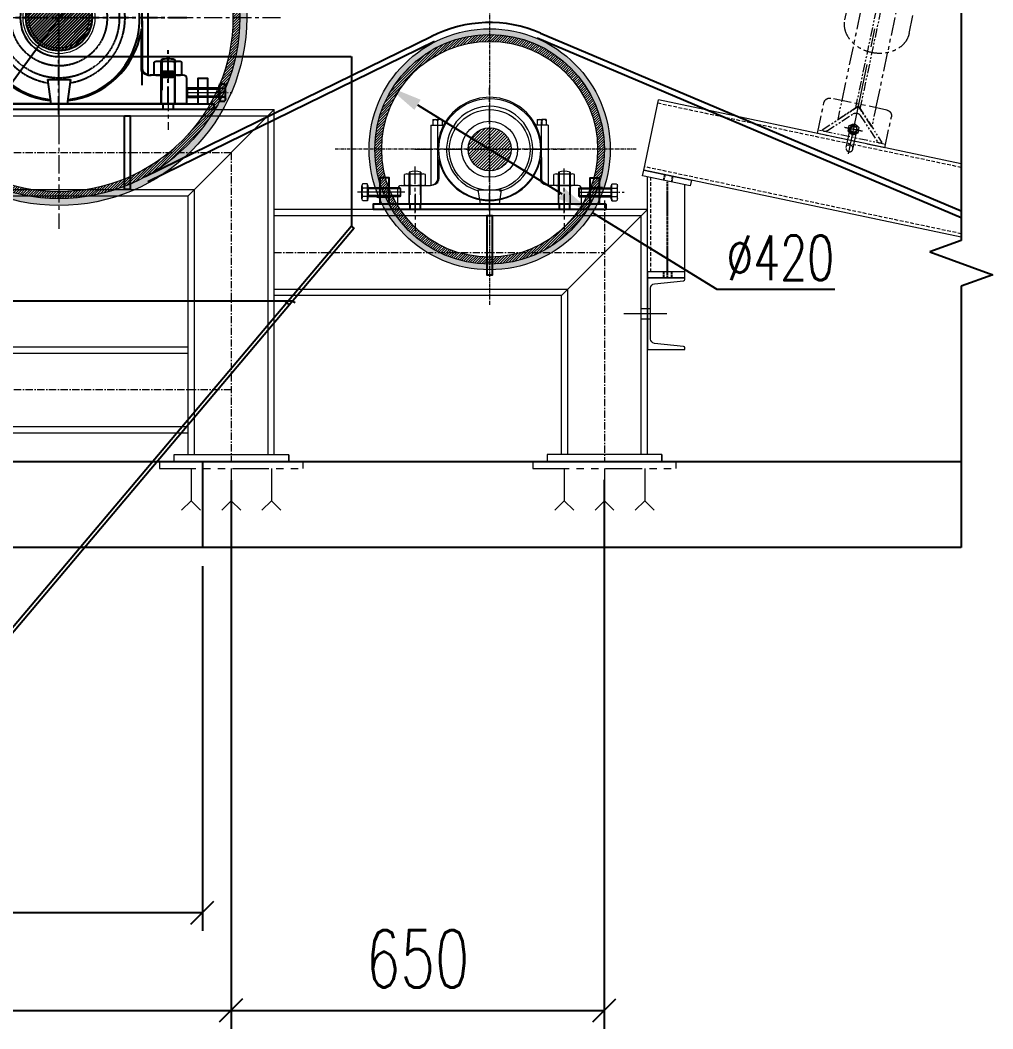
# Model space of a CAD drawing. Header units: millimetres. Extents: x -243837 to -5443, y 40 to 285140.
# Drawn here: x -66643 to -59867, y 68149 to 75178 of the extents above; entities that cross this region are included whole.
import ezdxf

# ---------------------------------------------------------------- set-up
doc = ezdxf.new("R2010")
doc.units = ezdxf.units.MM
for name, pattern in [('CENTER', [50.8, 31.75, -6.35, 6.35, -6.35]), ('CENTER2', [1.125, 0.75, -0.125, 0.125, -0.125]), ('HIDDEN', [0.375, 0.25, -0.125]), ('PHANTOM', [63.5, 31.75, -6.35, 6.35, -6.35, 6.35, -6.35])]:
    doc.linetypes.add(name, pattern=pattern)
for name, color, linetype in [('0-45-GRID MARKS', 6, 'Continuous'), ('BOLT', 60, 'Continuous'), ('center', 1, 'CENTER2'), ('CHUTES', 161, 'Continuous'), ('HIDEN', 8, 'HIDDEN'), ('Layer3', 3, 'Continuous'), ('object line', 4, 'Continuous'), ('PLAN', 3, 'Continuous'), ('PLATE', 32, 'Continuous')]:
    doc.layers.add(name, color=color, linetype=linetype)
for name, color, linetype, lineweight in [('CEN', 1, 'CENTER', 9), ('DIM', 1, 'Continuous', 9), ('HID', 2, 'HIDDEN', 5), ('OBJECT R', 3, 'Continuous', 25), ('PHANTAM', 21, 'PHANTOM', 0), ('phantom', 4, 'PHANTOM', 5), ('R-HIDDEN', 3, 'HIDDEN', 9), ('R-OBJECT', 2, 'Continuous', 20)]:
    doc.layers.add(name, color=color, linetype=linetype, lineweight=lineweight)
doc.styles.add('KA', font='romans.shx', dxfattribs={"width": 0.7})
doc.dimstyles.new('Copy of rakesh4', dxfattribs={"dimscale": 160, "dimtxt": 2.5, "dimasz": 1, "dimexe": 0.8, "dimexo": 0.8, "dimgap": 1, "dimtad": 1, "dimdec": 0, "dimlfac": 0.25, "dimzin": 0, "dimdsep": 46, "dimtxsty": 'KA', "dimblk": 'OBLIQUE', "dimcen": 1.5, "dimclrd": 1, "dimclre": 1, "dimclrt": 2, "dimadec": 0, "dimazin": 0, "dimtfac": 1, "dimtdec": 0, "dimtmove": 0, "dimatfit": 2, "dimfxl": 0, "dimtolj": 1, "dimtzin": 0, "dimarcsym": 1})
doc.dimstyles.new('KAT', dxfattribs={"dimscale": 125, "dimtxt": 2.5, "dimasz": 2, "dimexe": 1, "dimexo": 0.06, "dimgap": 0.5, "dimtad": 1, "dimdec": 0, "dimzin": 0, "dimdsep": 46, "dimtxsty": 'KA', "dimcen": 1.5, "dimclrd": 1, "dimclre": 1, "dimclrt": 4, "dimadec": 0, "dimazin": 0, "dimtfac": 1, "dimtdec": 0, "dimtmove": 0, "dimatfit": 2, "dimfxl": 1.5, "dimtolj": 1, "dimtzin": 0, "dimarcsym": 0})

# ---------------------------------------------------------------- blocks, each defined once
blk = doc.blocks.new('A$C516630c2')
at = {"layer": 'CEN', "linetype": 'CENTER', "ltscale": 5}
for p, q in [((-596.9, -18.4), (-596.9, 76.9)), ((-593.9, -374.5), (-593.9, -4.2))]:
    blk.add_line(p, q, dxfattribs=at)
at = {"layer": 'phantom'}
for p, q in [((-623.9, 64.9), (-623.9, -285.7)), ((-604.1, 45.4), (-604.1, 64.9)), ((-589.6, 64.9), (-589.6, 45.4)), ((-563.9, -285.7), (-563.9, 64.9)), ((-654, -147.5), (-654, 46.5)), ((-539.7, -147.5), (-539.7, 46.5)), ((-623.9, -36.2), (-563.9, -36.2)), ((-653.9, -351.1), (-653.9, -296.1)), ((-643.9, -286.1), (-543.9, -286.1)), ((-533.9, -351.1), (-533.9, -296.1)), ((-653.9, -351.1), (-533.9, -351.1)), ((-599.9, -364.8), (-599.9, -351.1)), ((-587.9, -364.8), (-587.9, -351.1))]:
    blk.add_line(p, q, dxfattribs=at)
at = {"layer": 'phantom', "color": 0}
blk.add_line((-623.9, 64.9), (-563.9, 64.9), dxfattribs=at)
at = {"layer": 'phantom', "ltscale": 0.2}
for p, q in [((-623.9, 60.9), (-604.1, 60.9)), ((-589.6, 60.9), (-563.9, 60.9))]:
    blk.add_line(p, q, dxfattribs=at)
at = {"layer": 'phantom', "color": 1, "linetype": 'CENTER2'}
for p, q in [((-610.5, 53.3), (-583.3, 53.3)), ((-609.8, -331.1), (-578, -331.1))]:
    blk.add_line(p, q, dxfattribs=at)
at = {"layer": 'phantom', "ltscale": 0.5}
for p, q in [((-597.9, -293.5), (-597.9, -58.3)), ((-597.9, -58.3), (-589.9, -58.3)), ((-589.9, -293.5), (-589.9, -58.3)), ((-593.9, -289.9), (-646.9, -342.9)), ((-540.8, -342.9), (-593.9, -289.9)), ((-653.9, -345.1), (-533.9, -345.1))]:
    blk.add_line(p, q, dxfattribs=at)
at = {"layer": 'phantom', "color": 1, "linetype": 'CENTER'}
blk.add_line((-606.4, -331.1), (-581.4, -331.1), dxfattribs=at)
at = {"layer": 'phantom', "linetype": 'HIDDEN'}
for p, q in [((-599.9, -351.1), (-599.9, -331.1)), ((-587.9, -351.1), (-587.9, -331.1))]:
    blk.add_line(p, q, dxfattribs=at)
at = {"layer": 'phantom', "ltscale": 0.5}
blk.add_lwpolyline([(-623.9, -286.1), (-623.9, -319.9), (-593.9, -289.9), (-563.9, -319.9), (-563.9, -286.1)], dxfattribs=at)
blk.add_lwpolyline([(-541.6, -343.6), (-540.8, -342.9), (-541.6, -343.6, -0.414214), (-548.6, -343.6), (-587.5, -304.7, 0.414214), (-600.2, -304.7), (-639.1, -343.6, -0.414214), (-646.2, -343.6), (-646.9, -342.9)], format="xyb", dxfattribs=at)
blk.add_lwpolyline([(-602.5, -336.1), (-593.9, -341.1), (-585.2, -336.1), (-585.2, -326.1), (-593.9, -321.1), (-602.5, -326.1)], close=True, dxfattribs=at)
for radius in [8.66, 7]:
    blk.add_circle((-593.9, -331.1), radius, dxfattribs=at)
at = {"layer": 'phantom'}
for centre in [(-593.9, -331.1), (-593.9, -364.8)]:
    blk.add_circle(centre, 6, dxfattribs=at)
for centre, radius, start, end in [((-596.9, 50.1), 8.66, 213.1588, 326.8412), ((-643.9, -296.1), 10, 90, 180), ((-543.9, -296.1), 10, 0, 90), ((-593.9, -331.1), 5, 160.027, 105.0417)]:
    blk.add_arc(centre, radius, start, end, dxfattribs=at)
blk.add_ellipse((-596.9, 46.5), major_axis=(-57.2, 0), ratio=0.770678, dxfattribs=at)
blk.add_ellipse((-596.9, -147.5), major_axis=(-57.2, 0), ratio=0.805134, start_param=0, end_param=3.141593, dxfattribs=at)
blk = doc.blocks.new('tytyt')
at = {"layer": 'BOLT'}
h = blk.add_hatch(color=256, dxfattribs=at)
h.paths.add_polyline_path([(2306676.3, -428420.1), (2306676.3, -428430.1), (2306685.3, -428430.1), (2306685.3, -428420.1)])
h.paths.add_polyline_path([(2306694.3, -428420.1), (2306685.3, -428420.1), (2306685.3, -428430.1), (2306694.3, -428430.1)])
blk.add_lwpolyline([(2306676.3, -428430.1), (2306694.3, -428430.1), (2306694.3, -428420.1), (2306676.3, -428420.1)], close=True, dxfattribs=at)
at = {"layer": 'CEN'}
blk.add_line((2306685.3, -428403.1), (2306685.3, -428437.1), dxfattribs=at)
blk = doc.blocks.new('A$C401E0738')
at = {"layer": 'Layer3'}
h = blk.add_hatch(dxfattribs=at)
h.set_pattern_fill('ANSI31', color=6, scale=30, style=0)
h.set_pattern_definition([(45, (-7321.9643, -45.3314), (-2.6516504, 2.6516504), [])])
edge = h.paths.add_edge_path()
edge.add_arc((0, 0), 57.5, 0, 360)
at = {"layer": 'center', "color": 6, "linetype": 'CENTER'}
for p, q in [((0, -168.3), (0, 157.1)), ((-145, -121.4), (-145, 45)), ((145, -117.4), (145, 45)), ((222.5, 0), (-200.7, 0)), ((-190, -151.4), (-190, -56.3)), ((190, -151.4), (190, -55.5))]:
    blk.add_line(p, q, dxfattribs=at)
at = {"layer": 'Layer3', "color": 6}
for p, q in [((-153, 54.8), (-153, 45)), ((-153, 54.8), (-145, 54.8)), ((-137, 54.8), (-145, 54.8)), ((-145, 52.8), (-145, 45)), ((-137, 54.8), (-137, 45)), ((137, 54.8), (137, 45)), ((137, 54.8), (145, 54.8)), ((153, 54.8), (145, 54.8)), ((145, 52.8), (145, 45)), ((153, 54.8), (153, 45)), ((-155, 45), (-155, -100)), ((-136.1, 45), (-154.9, 45)), ((136.1, 45), (154.9, 45)), ((155, 45), (155, -99.2)), ((-143, 3.8), (-142.9, -88.7)), ((-145, -5), (-144.9, -88.7)), ((-143, -5), (-143, -6.8)), ((145, -5), (144.9, -88.7)), ((143, -19.1), (142.9, -88.7)), ((-214, -98.8), (-214, -77.2)), ((-172, -76), (-208, -76)), ((-202, -73), (-202, -150)), ((-202, -98.8), (-202, -77.2)), ((-201, -72.8), (-201, -126)), ((-179, -72.8), (-179, -126)), ((-178, -73), (-178, -150)), ((-178, -98.8), (-178, -77.2)), ((-166, -98.8), (-166, -77.2)), ((166, -98.8), (166, -77.2)), ((208, -76), (172, -76)), ((178, -73), (178, -150)), ((178, -98.8), (178, -77.2)), ((179, -72.8), (179, -126)), ((201, -72.8), (201, -126)), ((202, -73), (202, -150)), ((202, -98.8), (202, -77.2)), ((214, -98.8), (214, -77.2)), ((-216.5, -100), (-155, -100)), ((-172, -100), (-208, -100)), ((-172, -100), (-208, -100)), ((-202, -150), (-202, -94)), ((-202, -150), (-202, -95)), ((-202, -150), (-202, -100)), ((-202, -150), (-202, -100)), ((-202, -150), (-202, -100)), ((-202, -150), (-202, -100)), ((-202, -150), (-202, -100)), ((-178, -150), (-178, -94)), ((-178, -150), (-178, -95)), ((-178, -150), (-178, -100)), ((-178, -150), (-178, -100)), ((-178, -150), (-178, -100)), ((-178, -150), (-178, -100)), ((-178, -150), (-178, -100)), ((-178, -150), (-178, -100)), ((216.5, -100), (158.6, -100)), ((216.5, -100), (158.6, -100)), ((208, -100), (172, -100)), ((208, -100), (172, -100)), ((178, -150), (178, -94)), ((178, -150), (178, -95)), ((178, -150), (178, -100)), ((178, -150), (178, -100)), ((178, -150), (178, -100)), ((178, -150), (178, -100)), ((178, -150), (178, -100)), ((202, -150), (202, -94)), ((202, -150), (202, -95)), ((202, -150), (202, -100)), ((202, -150), (202, -100)), ((202, -150), (202, -100)), ((202, -150), (202, -100)), ((202, -150), (202, -100)), ((202, -150), (202, -100)), ((-222.5, -150), (-222.5, -106)), ((-20.3, -107.4), (20.3, -107.4)), ((-20.3, -107.4), (-14.5, -150)), ((20.3, -107.4), (14.5, -150)), ((222.5, -150), (222.5, -106)), ((-201, -126), (-202, -126)), ((-179, -126), (-178, -126)), ((179, -126), (178, -126)), ((201, -126), (202, -126)), ((222.5, -150), (-222.5, -150))]:
    blk.add_line(p, q, dxfattribs=at)
at = {"layer": 'Layer3', "color": 6, "linetype": 'HIDDEN'}
for radius in [105, 83.8]:
    blk.add_circle((0, 0), radius, dxfattribs=at)
at = {"layer": 'Layer3', "color": 6}
blk.add_circle((0, 0), 57.5, dxfattribs=at)
for centre, radius, start, end in [((0, 0), 145, 359.912, 180.088), ((0, -2.8), 140.3, 276.6644, 263.3356), ((-149, 50.1), 4.85, 34.5525, 145.5355), ((-141, 50.1), 4.85, 34.5525, 145.5355), ((141, 50.1), 4.85, 34.4645, 145.4475), ((149, 50.1), 4.85, 34.4645, 145.4475), ((0, 0), 145, 189.5894, 263.6647), ((0, 0), 145, 276.3353, 350.4259), ((-208, -91.9), 15.9, 67.791, 112.209), ((-190, -118.7), 47.3, 75.2886, 104.7114), ((-190, -137.7), 61.7, 78.7901, 101.2099), ((-172, -91.9), 15.9, 67.791, 112.209), ((172, -91.9), 15.9, 67.791, 112.209), ((190, -118.7), 47.3, 75.2886, 104.7114), ((190, -137.7), 61.7, 78.7901, 101.2099), ((208, -91.9), 15.9, 67.791, 112.209), ((-216.5, -106), 6, 90, 180), ((-208, -84.1), 15.9, 247.791, 292.209), ((-190, -38.3), 61.7, 258.7901, 281.2099), ((-172, -84.1), 15.9, 247.791, 292.209), ((-160.6, -80), 20, 270, 307.9108), ((-158.6, -80), 20, 270, 307.3559), ((-153.9, -88.7), 9, 307.9108, 0.044), ((-151.9, -88.7), 9, 307.3559, 0.044), ((151.9, -88.7), 9, 179.956, 232.6441), ((153.9, -88.7), 9, 179.956, 232.0892), ((158.6, -80), 20, 232.6441, 270), ((160.6, -80), 20, 232.0892, 270), ((172, -84.1), 15.9, 247.791, 292.209), ((190, -38.3), 61.7, 258.7901, 281.2099), ((208, -84.1), 15.9, 247.791, 292.209), ((216.5, -106), 6, 0, 90), ((216.5, -106), 6, 0, 90)]:
    blk.add_arc(centre, radius, start, end, dxfattribs=at)
at = {"layer": 'Layer3', "color": 6, "linetype": 'HIDDEN'}
blk.add_arc((0, 0), 115, 280.1066, 259.8934, dxfattribs=at)
blk = doc.blocks.new('A$C5A8E6192')
at = {"linetype": 'CENTER', "lineweight": 9}
h = blk.add_hatch(dxfattribs=at)
h.set_pattern_fill('ANGLE', color=1)
h.set_pattern_definition([(0, (-1032117.4404, -179012.041), (0, 6.985), [5.08, -1.905]), (90, (-1032117.4404, -179012.041), (-6.985, 4e-16), [5.08, -1.905])])
edge = h.paths.add_edge_path(flags=17)
edge.add_arc((0, 0), 315, 0, 360)
edge = h.paths.add_edge_path()
edge.add_arc((0, 0), 327, 0, 360)
h = blk.add_hatch(dxfattribs=at)
h.set_pattern_fill('ANSI31', color=1)
h.set_pattern_definition([(45, (-1032117.4404, -179012.041), (-2.24506403, 2.24506403), [])])
edge = h.paths.add_edge_path()
edge.add_arc((0, 0), 315, 0, 360)
edge = h.paths.add_edge_path(flags=17)
edge.add_arc((0, 0), 303, 0, 360)
at = {"color": 1, "linetype": 'CENTER', "lineweight": 9}
for p, q in [((0, 370.2), (0, -367.5)), ((385.9, 0), (-417.3, 0))]:
    blk.add_line(p, q, dxfattribs=at)
at = {"lineweight": 9}
for radius in [327, 315, 303, 62.5, 57.5, 52.5]:
    blk.add_circle((0, 0), radius, dxfattribs=at)
at = {"layer": 'BOLT'}
for p, q in [((-199, -150), (-199, -160)), ((-181, -150), (-181, -160)), ((181, -150), (181, -160)), ((199, -150), (199, -160))]:
    blk.add_line(p, q, dxfattribs=at)
at = {"layer": 'CEN', "linetype": 'CENTER'}
for p, q in [((-215.2, -130), (-301.6, -130)), ((-215.2, -130), (-301.6, -130)), ((247.5, -130), (301.6, -130)), ((247.5, -130), (301.6, -130))]:
    blk.add_line(p, q, dxfattribs=at)
at = {"layer": 'CEN'}
for p, q in [((-190, -130.8), (-190, -195.2)), ((190, -130.8), (190, -195.2)), ((222.5, -130), (288.4, -130)), ((222.5, -130), (279.2, -130)), ((235.8, -130), (277.2, -130)), ((242.5, -130), (294.5, -130))]:
    blk.add_line(p, q, dxfattribs=at)
at = {"layer": 'HID'}
for p, q in [((263.8, -122), (242.5, -122)), ((263.8, -138), (279.2, -138))]:
    blk.add_line(p, q, dxfattribs=at)
at = {"layer": 'PLAN'}
for p, q in [((-289.9, -141.2), (-289.9, -118.7)), ((-289.9, -141.2), (-289.9, -118.7)), ((-280.1, -115), (-288.8, -115)), ((-280.1, -115), (-288.8, -115)), ((-280.1, -122.5), (-288.8, -122.5)), ((-280.1, -122.5), (-288.8, -122.5)), ((-280.1, -118.1), (-280.1, -115)), ((-280.1, -145), (-280.1, -115)), ((-280.1, -118.1), (-280.1, -115)), ((-279.2, -118.1), (-280.1, -118.1)), ((-279.2, -118.1), (-280.1, -118.1)), ((-279.2, -141.8), (-279.2, -118.1)), ((-279.2, -141.8), (-279.2, -118.1)), ((-263.8, -122), (-279.2, -122)), ((-279.2, -122), (-279.2, -138)), ((-279.2, -122), (-279.2, -138)), ((-263.8, -122), (-242.5, -122)), ((-223.3, -122), (-242.5, -122)), ((-223.3, -122), (-223.3, -138)), ((-222.5, -123.6), (-223.3, -122)), ((222.5, -123.6), (223.3, -122)), ((223.3, -122), (242.5, -122)), ((223.3, -122), (223.3, -138)), ((263.8, -122), (279.2, -122)), ((279.2, -141.8), (279.2, -118.1)), ((279.2, -118.1), (280.1, -118.1)), ((279.2, -141.8), (279.2, -118.1)), ((279.2, -118.1), (280.1, -118.1)), ((279.2, -122), (279.2, -138)), ((279.2, -122), (279.2, -138)), ((280.1, -115), (288.8, -115)), ((280.1, -118.1), (280.1, -115)), ((280.1, -145), (280.1, -115)), ((280.1, -115), (288.8, -115)), ((280.1, -118.1), (280.1, -115)), ((280.1, -122.5), (288.8, -122.5)), ((280.1, -122.5), (288.8, -122.5)), ((289.9, -141.2), (289.9, -118.7)), ((289.9, -141.2), (289.9, -118.7)), ((-242.5, -130), (-294.5, -130)), ((-280.1, -137.5), (-288.8, -137.5)), ((-280.1, -137.5), (-288.8, -137.5)), ((-222.5, -130), (-288.4, -130)), ((-222.5, -123.6), (-279.2, -123.6)), ((-222.5, -130), (-279.2, -130)), ((-222.5, -136.4), (-279.2, -136.4)), ((-263.8, -138), (-279.2, -138)), ((-235.8, -130), (-277.2, -130)), ((-263.8, -138), (-242.5, -138)), ((-223.3, -138), (-242.5, -138)), ((-222.5, -136.4), (-223.3, -138)), ((-222.5, -123.6), (-222.5, -136.4)), ((222.5, -123.6), (279.2, -123.6)), ((222.5, -123.6), (222.5, -136.4)), ((222.5, -136.4), (279.2, -136.4)), ((222.5, -136.4), (223.3, -138)), ((223.3, -138), (242.5, -138)), ((263.8, -138), (242.5, -138)), ((280.1, -137.5), (288.8, -137.5)), ((280.1, -137.5), (288.8, -137.5)), ((-280.1, -145), (-288.8, -145)), ((-279.2, -141.8), (-280.1, -141.8)), ((-280.1, -141.8), (-280.1, -145)), ((-279.2, -141.8), (-280.1, -141.8)), ((279.2, -141.8), (280.1, -141.8)), ((279.2, -141.8), (280.1, -141.8)), ((280.1, -141.8), (280.1, -145)), ((280.1, -145), (288.8, -145))]:
    blk.add_line(p, q, dxfattribs=at)
for points in [[(-242.5, -150), (-242.5, -105), (-258.5, -105), (-258.5, -150)], [(242.5, -150), (242.5, -105), (258.5, -105), (258.5, -150)]]:
    blk.add_lwpolyline(points, dxfattribs=at)
blk.add_lwpolyline([(269.7, -150), (269.7, -160), (-269.8, -160), (-269.8, -150)], close=True, dxfattribs=at)
for centre, major_axis, start_param, end_param in [((-283, -118.7), (-4.89, 4.89), 0.211757, 1.359039), ((-283, -118.7), (-4.89, 4.89), 0.211757, 1.359039), ((-263.9, -130), (-26, 0), -0.292066, 0.29362), ((-263.9, -130), (-26, 0), -0.292066, 0.29362), ((-283, -141.2), (-4.89, 4.89), 0.211757, 1.359039)]:
    blk.add_ellipse(centre, major_axis=major_axis, ratio=1, start_param=start_param, end_param=end_param, dxfattribs=at)
at = {"layer": 'PLAN', "extrusion": (0, 0, -1)}
for centre, major_axis, start_param, end_param in [((283, -118.7), (4.89, 4.89), 0.211757, 1.359039), ((283, -118.7), (4.89, 4.89), 0.211757, 1.359039), ((263.9, -130), (26, 0), -0.292066, 0.29362), ((263.9, -130), (26, 0), -0.292066, 0.29362), ((283, -141.2), (4.89, 4.89), 0.211757, 1.359039)]:
    blk.add_ellipse(centre, major_axis=major_axis, ratio=1, start_param=start_param, end_param=end_param, dxfattribs=at)
blk.add_blockref('A$C401E0738', (0, 0))
blk = doc.blocks.new('A$C48DB7592')
at = {"linetype": 'CENTER', "lineweight": 9}
h = blk.add_hatch(dxfattribs=at)
h.set_pattern_fill('ANGLE', color=1)
h.set_pattern_definition([(0, (-1032117.4404, -179012.041), (0, 6.985), [5.08, -1.905]), (90, (-1032117.4404, -179012.041), (-6.985, 4e-16), [5.08, -1.905])])
edge = h.paths.add_edge_path(flags=16)
edge.add_arc((0, 0), 200, 0, 360)
edge = h.paths.add_edge_path()
edge.add_arc((0, 0), 210, 0, 360)
h = blk.add_hatch(dxfattribs=at)
h.set_pattern_fill('ANSI31', color=1)
h.set_pattern_definition([(45, (-1032117.4404, -179012.041), (-2.24506403, 2.24506403), [])])
edge = h.paths.add_edge_path()
edge.add_arc((0, 0), 200, 0, 360)
edge = h.paths.add_edge_path(flags=17)
edge.add_arc((0, 0), 188, 0, 360)
at = {"color": 1, "linetype": 'CENTER', "lineweight": 9, "ltscale": 0.2}
for p, q in [((0, 243.6), (0, -271.7)), ((255.2, 0), (-270.3, 0))]:
    blk.add_line(p, q, dxfattribs=at)
at = {"ltscale": 10}
blk.add_circle((0, 0), 210, dxfattribs=at)
at = {"lineweight": 9}
for radius in [200, 188, 37.5]:
    blk.add_circle((0, 0), radius, dxfattribs=at)
blk = doc.blocks.new('A$C565F58B1')
at = {"layer": 'Layer3', "lineweight": 0}
h = blk.add_hatch(dxfattribs=at)
h.set_pattern_fill('ANSI31', color=6, scale=30, style=0)
h.set_pattern_definition([(45, (-2973.5524, -39.8604), (-2.6516504, 2.6516504), [])])
edge = h.paths.add_edge_path()
edge.add_arc((0, 0), 37.5, 0, 360)
at = {"layer": 'center', "color": 6, "linetype": 'CENTER', "lineweight": 0}
for p, q in [((0, -108), (0, 106.9)), ((-130.5, 0), (130.5, 0)), ((-130, -111.4), (-130, -29.9)), ((130, -111.4), (130, -33.5))]:
    blk.add_line(p, q, dxfattribs=at)
at = {"layer": 'center', "color": 6, "lineweight": 0}
for p, q in [((-90.5, -58.9), (-90.5, 48.2)), ((90.5, -58.9), (90.5, 48.2))]:
    blk.add_line(p, q, dxfattribs=at)
at = {"layer": 'Layer3', "color": 6, "lineweight": 0}
for p, q in [((-102.2, 41.9), (-80.4, 41.9)), ((-102.2, 41.9), (-102.2, -62.9)), ((-98.7, 51.7), (-98.7, 41.9)), ((-98.7, 51.7), (-90.7, 51.7)), ((-82.7, 51.7), (-90.7, 51.7)), ((-90.7, 49.7), (-90.6, 41.9)), ((-82.7, 51.7), (-82.7, 41.9)), ((102.2, 41.9), (80.4, 41.9)), ((82.7, 51.7), (82.7, 41.9)), ((82.7, 51.7), (90.7, 51.7)), ((90.7, 49.7), (90.6, 41.9)), ((98.7, 51.7), (90.7, 51.7)), ((98.7, 51.7), (98.7, 41.9)), ((102.2, 41.9), (102.2, -62.9)), ((-90.5, -14.2), (-90.5, -51.7)), ((90.5, -14.2), (90.5, -51.7)), ((-88.5, -17.8), (-88.5, -51.7)), ((88.5, -17.8), (88.5, -51.7)), ((-148, -61.8), (-148, -44.2)), ((-144, -43), (-116, -43)), ((-140, -40), (-140, -95)), ((-140, -61.8), (-140, -44.2)), ((-139, -39.6), (-139, -79.6)), ((-121, -39.6), (-121, -79.6)), ((-120, -40), (-120, -95)), ((-120, -61.8), (-120, -44.2)), ((-112, -61.8), (-112, -44.2)), ((112, -61.8), (112, -44.2)), ((116, -43), (144, -43)), ((120, -40), (120, -95)), ((120, -61.8), (120, -44.2)), ((121, -39.6), (121, -79.6)), ((139, -39.6), (139, -79.6)), ((140, -40), (140, -95)), ((140, -61.8), (140, -44.2)), ((148, -61.8), (148, -44.2)), ((-160, -95), (-160, -69)), ((-154, -63), (-103.2, -63)), ((-144, -63), (-116, -63)), ((-140, -95), (-140, -63)), ((-140, -95), (-140, -63)), ((-140, -95), (-140, -63)), ((-120, -95), (-120, -63)), ((-120, -95), (-120, -63)), ((154, -63), (103.2, -63)), ((116, -63), (144, -63)), ((120, -95), (120, -63)), ((120, -95), (120, -63)), ((120, -95), (120, -63)), ((140, -95), (140, -63)), ((140, -95), (140, -63)), ((160, -95), (160, -69)), ((-139, -79.6), (-140, -79.6)), ((-121, -79.6), (-120, -79.6)), ((-20.3, -70.4), (20.3, -70.4)), ((121, -79.6), (120, -79.6)), ((139, -79.6), (140, -79.6)), ((-160, -95), (160, -95))]:
    blk.add_line(p, q, dxfattribs=at)
at = {"layer": 'Layer3', "color": 6, "linetype": 'CENTER', "lineweight": 0}
for p, q in [((-20.3, -70.4), (-16.6, -95)), ((20.3, -70.4), (16.6, -95))]:
    blk.add_line(p, q, dxfattribs=at)
at = {"layer": 'Layer3', "color": 6, "lineweight": 0}
for centre, radius in [((0, 0), 88.5), ((0, -1.1), 70.3), ((0, 0), 48.8), ((0, 0), 37.5)]:
    blk.add_circle(centre, radius, dxfattribs=at)
for centre, radius, start, end in [((0, 0), 90.5, 359.3009, 180.6991), ((0, 0), 75, 283.87, 254.5271), ((-94.6, 47), 4.85, 34.5525, 145.5355), ((-86.6, 47), 4.85, 34.5525, 145.5355), ((86.6, 47), 4.85, 34.4645, 145.4475), ((94.6, 47), 4.85, 34.4645, 145.4475), ((0, 1.1), 90.5, 192.079, 347.921), ((-144, -50.4), 7.38, 57.1911, 122.8089), ((-130, -71.5), 33.1, 72.3886, 107.6114), ((-130, -86.1), 43.1, 76.5672, 103.4328), ((-116, -50.4), 7.38, 57.1911, 122.8089), ((-99.5, -51.7), 9, 307.9108, 0.044), ((-97.5, -51.7), 9, 307.3559, 0.044), ((97.5, -51.7), 9, 179.956, 232.6441), ((99.5, -51.7), 9, 179.956, 232.0892), ((116, -50.4), 7.38, 57.1911, 122.8089), ((130, -71.5), 33.1, 72.3886, 107.6114), ((130, -86.1), 43.1, 76.5672, 103.4328), ((144, -50.4), 7.38, 57.1911, 122.8089), ((-154, -69), 6, 90, 180), ((-144, -55.6), 7.38, 237.1911, 302.8089), ((-130, -20), 43.1, 256.5672, 283.4328), ((-116, -55.6), 7.38, 237.1911, 302.8089), ((-106.2, -43), 20, 270, 307.9108), ((-104.1, -43), 20, 270, 307.3559), ((104.1, -43), 20, 232.6441, 270), ((106.2, -43), 20, 232.0892, 270), ((116, -55.6), 7.38, 237.1911, 302.8089), ((130, -20), 43.1, 256.5672, 283.4328), ((144, -55.6), 7.38, 237.1911, 302.8089), ((154, -69), 6, 0, 90), ((154, -69), 6, 0, 90)]:
    blk.add_arc(centre, radius, start, end, dxfattribs=at)
blk = doc.blocks.new('FDFDFGDFG')
at = {"ltscale": 50}
for p, q in [((50, 625, 0), (1600, 625, 0)), ((1600, 625, 0), (1450, 475, 0)), ((1600, 23.9, 0), (1600, 625, 0)), ((61, 614, 0), (1589, 614, 0)), ((1589, 23.9, 0), (1589, 614, 0)), ((189, 486, 0), (1461, 486, 0)), ((200, 475, 0), (1450, 475, 0)), ((1450, 23.9, 0), (1450, 475, 0)), ((1461, 23.9, 0), (1461, 486, 0)), ((2250, 451, 0), (1600.3, 451, 0)), ((2239, 440, 0), (1600.3, 440, 0)), ((2239, 24, 0), (2239, 440, 0)), ((2250, 24, 0), (2250, 451, 0)), ((2111, 312, 0), (1600.3, 312, 0)), ((2100, 301, 0), (1600.3, 301, 0)), ((2100, 24, 0), (2100, 301, 0)), ((2111, 24, 0), (2111, 312, 0)), ((2239, 278.8, 0), (2255.3, 278.8, 0)), ((2239, 260.8, 0), (2255.3, 260.8, 0)), ((200, 212, 0), (1450, 212, 0)), ((200, 201, 0), (1450, 201, 0)), ((200, 73, 0), (1450, 73, 0)), ((200, 62, 0), (1450, 62, 0)), ((1425, 23.9, 0), (1425, 11.9, 0)), ((1625, 23.9, 0), (1625, 11.9, 0)), ((2075, 24, 0), (2075, 12, 0)), ((2275, 24, 0), (2275, 12, 0))]:
    blk.add_line(p, q, dxfattribs=at)
at = {"color": 1, "linetype": 'CENTER'}
blk.add_line((1975, 470, 0), (1975, 367, 0), dxfattribs=at)
blk.add_line((2100, 301, 0), (2250, 451, 0))
at = {"ltscale": 50}
blk.add_lwpolyline([(2250, 207.3), (2315, 207.3), (2315, 210.2, 0.383864), (2312.9, 212.5), (2262, 217.9, -0.383864), (2255.3, 225.4), (2255.3, 314.2, -0.383864), (2262, 321.6), (2312.9, 327, 0.383864), (2315, 329.4), (2315, 332.3), (2250, 332.3)], format="xyb", close=True, dxfattribs=at)
at = {"ltscale": 50, "elevation": 0}
for points in [[(1625, 23.9), (1425, 23.9), (1425, 11.9), (1625, 11.9)], [(2275, 24), (2075, 24), (2075, 12), (2275, 12)]]:
    blk.add_lwpolyline(points, close=True, dxfattribs=at)
at = {"layer": 'BOLT'}
for p, q in [((1836, 461, 0), (1836, 451, 0)), ((1854, 461, 0), (1854, 451, 0)), ((2096, 461, 0), (2096, 451, 0)), ((2114, 461, 0), (2114, 451, 0))]:
    blk.add_line(p, q, dxfattribs=at)
at = {"layer": 'CEN', "ltscale": 20}
blk.add_line((1225, 1102.1, 0), (1225, 567.7, 0), dxfattribs=at)
blk.add_line((1225, 1102.1, 0), (1225, 567.7, 0), dxfattribs=at)
at = {"layer": 'CEN', "ltscale": 0.25}
blk.add_line((1225, 1002.3, 0), (1225, 567.7, 0), dxfattribs=at)
at = {"layer": 'CEN', "ltscale": 0.4}
for p, q in [((1525, 550, 0), (125, 550, 0)), ((1525, 550, 0), (1525, 11.8, 0)), ((2175, 466.5, 0), (2175, 11.9, 0)), ((1600, 376, 0), (2175, 376, 0)), ((1525, 137, 0), (125, 137, 0))]:
    blk.add_line(p, q, dxfattribs=at)
at = {"layer": 'CEN', "linetype": 'CENTER'}
for p, q in [((1827.3, 481, 0), (1740.9, 481, 0)), ((1827.3, 481, 0), (1740.9, 481, 0)), ((2155, 481, 0), (2209.1, 481, 0)), ((2155, 481, 0), (2209.1, 481, 0))]:
    blk.add_line(p, q, dxfattribs=at)
at = {"layer": 'CEN'}
for p, q in [((1800, 481, 0), (1748, 481, 0)), ((1820, 481, 0), (1754.1, 481, 0)), ((1820, 481, 0), (1763.3, 481, 0)), ((1806.7, 481, 0), (1765.3, 481, 0)), ((1845, 478.2, 0), (1845, 413.8, 0)), ((2105, 478.2, 0), (2105, 413.8, 0)), ((2130, 481, 0), (2195.9, 481, 0)), ((2130, 481, 0), (2186.7, 481, 0)), ((2143.3, 481, 0), (2184.7, 481, 0)), ((2150, 481, 0), (2202, 481, 0))]:
    blk.add_line(p, q, dxfattribs=at)
at = {"layer": 'CEN', "ltscale": 5}
blk.add_line((2208.7, 269.8, 0), (2283.3, 269.8, 0), dxfattribs=at)
at = {"layer": 'CHUTES'}
for p, q in [((1225, 717.5, 0), (1734.1, 717.5, 0)), ((1734.4, 717.5, 0), (1734.4, 422.1, 0)), ((1734.4, 422.1, 0), (1018.7, -426.1, 9.6)), ((1739.1, 418.4, 0), (1734.4, 422.1, 0)), ((1739.1, 418.4, 0), (1024.7, -427.7, 9.6)), ((1631, 291.4, 0), (141, 291.4, 0)), ((1618.3, 291.4, 0), (1626.1, 285.2, 0)), ((1636.2, 288.4, 0), (1631, 291.4, 0))]:
    blk.add_line(p, q, dxfattribs=at)
blk.add_arc((1225, 785, 0), 67.5, 90, 270, dxfattribs=at)
at = {"layer": 'HID'}
for p, q in [((1752.6, 469.8, 0), (1752.6, 492.3, 0)), ((1752.6, 469.8, 0), (1752.6, 492.3, 0)), ((1762.4, 496, 0), (1753.7, 496, 0)), ((1762.4, 496, 0), (1753.7, 496, 0)), ((1762.4, 492.9, 0), (1762.4, 496, 0)), ((1762.4, 466, 0), (1762.4, 496, 0)), ((1762.4, 492.9, 0), (1762.4, 496, 0)), ((1763.3, 492.9, 0), (1762.4, 492.9, 0)), ((1763.3, 492.9, 0), (1762.4, 492.9, 0)), ((1763.3, 469.2, 0), (1763.3, 492.9, 0)), ((1763.3, 469.2, 0), (1763.3, 492.9, 0)), ((2186.7, 469.2, 0), (2186.7, 492.9, 0)), ((2186.7, 492.9, 0), (2187.6, 492.9, 0)), ((2186.7, 469.2, 0), (2186.7, 492.9, 0)), ((2186.7, 492.9, 0), (2187.6, 492.9, 0)), ((2187.6, 496, 0), (2196.3, 496, 0)), ((2187.6, 492.9, 0), (2187.6, 496, 0)), ((2187.6, 466, 0), (2187.6, 496, 0)), ((2187.6, 496, 0), (2196.3, 496, 0)), ((2187.6, 492.9, 0), (2187.6, 496, 0)), ((2197.4, 469.8, 0), (2197.4, 492.3, 0)), ((2197.4, 469.8, 0), (2197.4, 492.3, 0)), ((1762.4, 488.5, 0), (1753.7, 488.5, 0)), ((1762.4, 488.5, 0), (1753.7, 488.5, 0)), ((1778.7, 489, 0), (1763.3, 489, 0)), ((1763.3, 489, 0), (1763.3, 473, 0)), ((1763.3, 489, 0), (1763.3, 473, 0)), ((1819.2, 489, 0), (1800, 489, 0)), ((1819.2, 489, 0), (1819.2, 473, 0)), ((1820, 487.4, 0), (1819.2, 489, 0)), ((1820, 474.6, 0), (1819.2, 473, 0)), ((1820, 487.4, 0), (1820, 474.6, 0)), ((2130, 487.4, 0), (2130.8, 489, 0)), ((2130, 487.4, 0), (2130, 474.6, 0)), ((2130, 474.6, 0), (2130.8, 473, 0)), ((2130.8, 489, 0), (2150, 489, 0)), ((2130.8, 489, 0), (2130.8, 473, 0)), ((2171.3, 489, 0), (2186.7, 489, 0)), ((2186.7, 489, 0), (2186.7, 473, 0)), ((2186.7, 489, 0), (2186.7, 473, 0)), ((2187.6, 488.5, 0), (2196.3, 488.5, 0)), ((2187.6, 488.5, 0), (2196.3, 488.5, 0)), ((1762.4, 473.5, 0), (1753.7, 473.5, 0)), ((1762.4, 473.5, 0), (1753.7, 473.5, 0)), ((1762.4, 466, 0), (1753.7, 466, 0)), ((1763.3, 469.2, 0), (1762.4, 469.2, 0)), ((1762.4, 469.2, 0), (1762.4, 466, 0)), ((1763.3, 469.2, 0), (1762.4, 469.2, 0)), ((1778.7, 473, 0), (1763.3, 473, 0)), ((1819.2, 473, 0), (1800, 473, 0)), ((2130.8, 473, 0), (2150, 473, 0)), ((2171.3, 473, 0), (2186.7, 473, 0)), ((2186.7, 469.2, 0), (2187.6, 469.2, 0)), ((2186.7, 469.2, 0), (2187.6, 469.2, 0)), ((2187.6, 473.5, 0), (2196.3, 473.5, 0)), ((2187.6, 473.5, 0), (2196.3, 473.5, 0)), ((2187.6, 469.2, 0), (2187.6, 466, 0)), ((2187.6, 466, 0), (2196.3, 466, 0))]:
    blk.add_line(p, q, dxfattribs=at)
for centre, major_axis, start_param, end_param in [((1759.5, 492.3, 0), (-4.89, 4.89), 0.211757, 1.359039), ((1759.5, 492.3, 0), (-4.89, 4.89), 0.211757, 1.359039), ((1778.6, 481, 0), (-26, 0), -0.292066, 0.29362), ((1778.6, 481, 0), (-26, 0), -0.292066, 0.29362), ((1759.5, 469.8, 0), (-4.89, 4.89), 0.211757, 1.359039)]:
    blk.add_ellipse(centre, major_axis=major_axis, ratio=1, start_param=start_param, end_param=end_param, dxfattribs=at)
at = {"layer": 'HID', "extrusion": (0, 0, -1)}
for centre, major_axis, start_param, end_param in [((2190.5, 492.3, 0), (4.89, 4.89), 0.211757, 1.359039), ((2190.5, 492.3, 0), (4.89, 4.89), 0.211757, 1.359039), ((2171.4, 481, 0), (26, 0), -0.292066, 0.29362), ((2171.4, 481, 0), (26, 0), -0.292066, 0.29362), ((2190.5, 469.8, 0), (4.89, 4.89), 0.211757, 1.359039)]:
    blk.add_ellipse(centre, major_axis=major_axis, ratio=1, start_param=start_param, end_param=end_param, dxfattribs=at)
at = {"layer": 'HIDEN'}
for p, q in [((1820, 487.4, 0), (1763.3, 487.4, 0)), ((1820, 474.6, 0), (1763.3, 474.6, 0)), ((1778.7, 489, 0), (1800, 489, 0)), ((2130, 487.4, 0), (2186.7, 487.4, 0)), ((2130, 474.6, 0), (2186.7, 474.6, 0)), ((2171.3, 489, 0), (2150, 489, 0)), ((1778.7, 473, 0), (1800, 473, 0)), ((2171.3, 473, 0), (2150, 473, 0))]:
    blk.add_line(p, q, dxfattribs=at)
at = {"layer": 'PHANTAM', "ltscale": 2}
for p, q in [((2105, 0, 0), (2105, -56.2, 0)), ((2175, 0, 0), (2175, -56.2, 0)), ((2245, 0, 0), (2245, -56.2, 0)), ((1455, -0.1, 0), (1455, -56.2, 0)), ((1525, -0.1, 0), (1525, -56.2, 0)), ((1595, -0.1, 0), (1595, -56.2, 0)), ((1455, -56.2, 0), (1438.5, -72.7, 0)), ((1455, -56.2, 0), (1471.5, -72.7, 0)), ((1525, -56.2, 0), (1508.5, -72.7, 0)), ((1525, -56.2, 0), (1541.5, -72.7, 0)), ((1595, -56.2, 0), (1578.5, -72.7, 0)), ((1595, -56.2, 0), (1611.5, -72.7, 0)), ((2105, -56.2, 0), (2088.5, -72.7, 0)), ((2105, -56.2, 0), (2121.5, -72.7, 0)), ((2175, -56.2, 0), (2158.5, -72.7, 0)), ((2175, -56.2, 0), (2191.5, -72.7, 0)), ((2245, -56.2, 0), (2228.5, -72.7, 0)), ((2245, -56.2, 0), (2261.5, -72.7, 0))]:
    blk.add_line(p, q, dxfattribs=at)
at = {"layer": 'PHANTAM', "ltscale": 2, "elevation": 0}
for points in [[(1650, 11.9), (1400, 11.9), (1400, -0.1), (1650, -0.1)], [(2300, 12), (2050, 12), (2050, 0), (2300, 0)]]:
    blk.add_lwpolyline(points, close=True, dxfattribs=at)
at = {"layer": 'PLAN', "elevation": 0}
for points in [[(1800, 461), (1800, 506), (1784, 506), (1784, 461)], [(2150, 461), (2150, 506), (2166, 506), (2166, 461)]]:
    blk.add_lwpolyline(points, dxfattribs=at)
blk.add_lwpolyline([(2177.2, 461), (2177.2, 451), (1772.8, 451), (1772.8, 461)], close=True, dxfattribs=at)
at = {"layer": 'PLATE', "elevation": 0}
blk.add_lwpolyline([(1338.9, 614), (1348.9, 614), (1348.9, 486), (1338.9, 486)], close=True, dxfattribs=at)
at = {"layer": 'PLATE'}
blk.add_lwpolyline([(1980.1, 440), (1970.1, 440), (1970.1, 337), (1980.1, 337)], close=True, dxfattribs=at)
for name, p in [('A$C5A8E6192', (1225, 785, 0)), ('A$C48DB7592', (1975, 556, 0)), ('A$C565F58B1', (1975, 556, 0))]:
    blk.add_blockref(name, p)
at = {"layer": 'CHUTES'}
blk.add_blockref('tytyt', (-2305270.3, 429111.8), dxfattribs=at)
blk = doc.blocks.new('_Oblique')
at = {"color": 0, "linetype": 'ByBlock', "lineweight": -2}
blk.add_line((-0.5, -0.5), (0.5, 0.5), dxfattribs=at)
blk = doc.blocks.new('*D312')
at = {"layer": 'DEFPOINTS', "color": 0, "transparency": 16777216}
for p in [(-72981.1, 76502.3), (-66372.3, 76502.3, -478.4), (-72062, 72102, 199.1)]:
    blk.add_point(p, dxfattribs=at)
at = {"layer": 'DIM', "color": 1, "lineweight": -2, "transparency": 16777216}
for p, q in [((-66500.3, 76502.3), (-73109.1, 76502.3)), ((-72981.1, 72102), (-72981.1, 76502.3)), ((-72190, 72102), (-73109.1, 72102))]:
    blk.add_line(p, q, dxfattribs=at)
at = {"layer": 'DIM', "color": 1, "lineweight": -2, "transparency": 16777216, "xscale": 160, "yscale": 160, "zscale": 160}
for p, rotation in [((-72981.1, 76502.3), 90), ((-72981.1, 72102), 270)]:
    blk.add_blockref('_Oblique', p, dxfattribs=dict(at, rotation=rotation))
at = {"layer": 'DIM', "color": 2, "transparency": 16777216, "insert": (-73341.1, 74302.2), "char_height": 400, "attachment_point": 5, "rotation": 90, "style": 'KA'}
blk.add_mtext('\\A1;1100', dxfattribs=at)
blk = doc.blocks.new('*D314')
at = {"layer": 'DEFPOINTS', "color": 0, "transparency": 16777216}
for p in [(-70773.4, 72101.7, -98.2), (-65173.4, 72101.4, -98.2), (-65173.4, 68277)]:
    blk.add_point(p, dxfattribs=at)
at = {"layer": 'DIM', "color": 1, "lineweight": -2, "transparency": 16777216}
for p, q in [((-70773.4, 71973.7), (-70773.4, 68149)), ((-65173.4, 71973.4), (-65173.4, 68149)), ((-70773.4, 68277), (-65173.4, 68277))]:
    blk.add_line(p, q, dxfattribs=at)
at = {"layer": 'DIM', "color": 1, "lineweight": -2, "transparency": 16777216, "xscale": 160, "yscale": 160, "zscale": 160, "rotation": 180}
blk.add_blockref('_Oblique', (-70773.4, 68277), dxfattribs=at)
at = {"layer": 'DIM', "color": 1, "lineweight": -2, "transparency": 16777216, "xscale": 160, "yscale": 160, "zscale": 160}
blk.add_blockref('_Oblique', (-65173.4, 68277), dxfattribs=at)
at = {"layer": 'DIM', "color": 2, "transparency": 16777216, "insert": (-67973.4, 68637), "char_height": 400, "attachment_point": 5, "style": 'KA'}
blk.add_mtext('\\A1;1400', dxfattribs=at)
blk = doc.blocks.new('*D315')
at = {"layer": 'DEFPOINTS', "color": 0, "transparency": 16777216}
for p in [(-65173.4, 72101.4, -98.2), (-62573.4, 72101.7, -98.2), (-62573.4, 68277)]:
    blk.add_point(p, dxfattribs=at)
at = {"layer": 'DIM', "color": 1, "lineweight": -2, "transparency": 16777216}
for p, q in [((-65173.4, 71973.4), (-65173.4, 68149)), ((-62573.4, 71973.7), (-62573.4, 68149)), ((-65173.4, 68277), (-62573.4, 68277))]:
    blk.add_line(p, q, dxfattribs=at)
at = {"layer": 'DIM', "color": 1, "lineweight": -2, "transparency": 16777216, "xscale": 160, "yscale": 160, "zscale": 160, "rotation": 180}
blk.add_blockref('_Oblique', (-65173.4, 68277), dxfattribs=at)
at = {"layer": 'DIM', "color": 1, "lineweight": -2, "transparency": 16777216, "xscale": 160, "yscale": 160, "zscale": 160}
blk.add_blockref('_Oblique', (-62573.4, 68277), dxfattribs=at)
at = {"layer": 'DIM', "color": 2, "transparency": 16777216, "insert": (-63873.4, 68637), "char_height": 400, "attachment_point": 5, "style": 'KA'}
blk.add_mtext('\\A1;650', dxfattribs=at)
blk = doc.blocks.new('*D316')
at = {"layer": 'DEFPOINTS', "color": 0, "transparency": 16777216}
for p in [(-70573.4, 71502), (-65373.4, 71502, -6999), (-65373.4, 68959)]:
    blk.add_point(p, dxfattribs=at)
at = {"layer": 'DIM', "color": 1, "lineweight": -2, "transparency": 16777216}
for p, q in [((-70573.4, 71374), (-70573.4, 68831)), ((-65373.4, 71374), (-65373.4, 68831)), ((-70573.4, 68959), (-65373.4, 68959))]:
    blk.add_line(p, q, dxfattribs=at)
at = {"layer": 'DIM', "color": 1, "lineweight": -2, "transparency": 16777216, "xscale": 160, "yscale": 160, "zscale": 160, "rotation": 180}
blk.add_blockref('_Oblique', (-70573.4, 68959), dxfattribs=at)
at = {"layer": 'DIM', "color": 1, "lineweight": -2, "transparency": 16777216, "xscale": 160, "yscale": 160, "zscale": 160}
blk.add_blockref('_Oblique', (-65373.4, 68959), dxfattribs=at)
at = {"layer": 'DIM', "color": 2, "transparency": 16777216, "insert": (-67973.4, 69319), "char_height": 400, "attachment_point": 5, "style": 'KA'}
blk.add_mtext('\\A1;1300', dxfattribs=at)
blk = doc.blocks.new('*D269')
at = {"color": 1, "lineweight": -2, "transparency": 16777216}
for p, q in [((-63874.5, 74587.7), (-62870.1, 73968.4)), ((-62657.3, 73837.2), (-61790.8, 73302.8)), ((-61790.8, 73302.8), (-60967.9, 73302.8))]:
    blk.add_line(p, q, dxfattribs=at)
at = {"color": 1, "transparency": 16777216}
for points in [[(-63852.7, 74623.2), (-63896.4, 74552.2), (-64087.3, 74718.9)], [(-62848.3, 74003.8), (-62892, 73932.9), (-62657.3, 73837.2)]]:
    blk.add_solid(points, dxfattribs=at)
at = {"layer": 'DEFPOINTS', "color": 0, "transparency": 16777216}
for p in [(-64087.3, 74718.9), (-62657.3, 73837.2)]:
    blk.add_point(p, dxfattribs=at)
at = {"color": 4, "transparency": 16777216, "insert": (-61348.1, 73521.6), "char_height": 312.5, "attachment_point": 5, "style": 'KA'}
blk.add_mtext('\\A1;∅420', dxfattribs=at)
blk = doc.blocks.new('*D270')
at = {"color": 1, "lineweight": -2, "transparency": 16777216}
for p, q in [((-65601.2, 76250.5), (-65013.8, 77055.2)), ((-65013.8, 77055.2), (-64180.5, 77055.2)), ((-66996.1, 74339.4), (-65748.6, 76048.6))]:
    blk.add_line(p, q, dxfattribs=at)
at = {"color": 1, "transparency": 16777216}
for points in [[(-65782.2, 76073.2), (-65714.9, 76024), (-65601.2, 76250.5)], [(-67029.7, 74364), (-66962.4, 74314.9), (-67143.5, 74137.5)]]:
    blk.add_solid(points, dxfattribs=at)
at = {"layer": 'DEFPOINTS', "color": 0, "transparency": 16777216}
for p in [(-65601.2, 76250.5), (-67143.5, 74137.5)]:
    blk.add_point(p, dxfattribs=at)
at = {"color": 4, "transparency": 16777216, "insert": (-64565.9, 77273.9), "char_height": 312.5, "attachment_point": 5, "style": 'KA'}
blk.add_mtext('\\A1;∅654', dxfattribs=at)

msp = doc.modelspace()

# ---------------------------------------------------------------- linework, layer by layer
at = {"color": 1, "linetype": 'CENTER', "ltscale": 0.5}
for p, q in [((-62158.9, 74062.27, 775.75), (-62150.58, 74101.4, 775.75)), ((-62104.12, 74050.63, 775.75), (-62095.81, 74089.75, 775.75)), ((-62132.32, 73383.07, 775.75), (-62132.32, 74052.27, 775.75)), ((-62160.32, 73423.07, 775.75), (-62160.32, 73383.07, 775.75)), ((-62104.32, 73423.07, 775.75), (-62104.32, 73383.07, 775.75))]:
    msp.add_line(p, q, dxfattribs=at)
msp.add_line((-65372.32, 72101.74, 1453.27), (-65372.32, 71502.01, -5545.7))
at = {"layer": '0-45-GRID MARKS'}
for p, q in [((-63018.51, 75087.7, -464.14), (-60086.86, 73849.78, -188.95)), ((-63774.73, 75064.82, -464.14), (-65772.94, 74086.82, -464.14)), ((-63756.4, 75029.26, -464.14), (-65754.61, 74051.27, -464.14)), ((-63042.35, 75054.4, -464.14), (-60086.86, 73802.51, -186.74))]:
    msp.add_line(p, q, dxfattribs=at)
msp.add_arc((-63372.32, 74273.23, -464.14), 888, 66.519357, 117.111305, dxfattribs=at)
at = {"layer": 'object line', "color": 6}
for p, q in [((-60086.86, 73643.39, -2384.97), (-60306.66, 73563.39, -2384.97)), ((-60306.66, 73563.39, -2384.97), (-59867.06, 73403.39, -2384.97)), ((-59867.06, 73403.39, -2384.97), (-60086.86, 73323.39, -2384.97)), ((-72062.05, 72102.01, 1453.27), (-60086.86, 72102.01, 1453.27))]:
    msp.add_line(p, q, dxfattribs=at)
for points, elevation in [([(-60086.86, 75247.27), (-60086.86, 73643.39)], 775.75), ([(-60086.86, 73323.39), (-60086.86, 71502.01)], -2384.97), ([(-60086.86, 71502.01), (-72062.05, 71502.01)], -5545.7)]:
    msp.add_lwpolyline(points, dxfattribs=dict(at, elevation=elevation))
at = {"layer": 'R-HIDDEN', "ltscale": 100}
for p, q in [((-60086.86, 74151.32, 775.84), (-62200.86, 74598.35, 775.74)), ((-60086.86, 73689.33, 775.84), (-62294.37, 74156.13, 775.74)), ((-62249.52, 73423.07, 775.75), (-62249.52, 74081.53, 775.75))]:
    msp.add_line(p, q, dxfattribs=at)
at = {"layer": 'R-OBJECT'}
for p, q in [((-62299.26, 74133, 802.28), (-62195.89, 74621.83, 775.74)), ((-60086.86, 74175.86, 775.84), (-62195.89, 74621.83, 775.74)), ((-60086.86, 73664.8, 775.84), (-62299.34, 74132.65, 775.74)), ((-62272.32, 73423.07, 775.75), (-62272.32, 74086.38, 775.75)), ((-62012.32, 73423.07, 775.75), (-62012.32, 74031.11, 775.75))]:
    msp.add_line(p, q, dxfattribs=at)
for points, elevation in [([(-61975.01, 74023.18), (-62307.58, 74093.87), (-62299.26, 74133), (-61966.69, 74062.31)], 802.28), ([(-62012.32, 73423.07), (-62272.32, 73423.07), (-62272.32, 73383.07), (-62012.32, 73383.07)], 775.75)]:
    msp.add_lwpolyline(points, close=True, dxfattribs=dict(at, elevation=elevation))

# ---------------------------------------------------------------- block references
at = {"layer": 'OBJECT R', "xscale": -4, "yscale": 4, "zscale": 4, "rotation": 348.05824}
msp.add_blockref('A$C516630c2', (-62887.54, 76203.53, 775.75), dxfattribs=at)
at = {"layer": 'R-OBJECT', "xscale": 4, "yscale": 4, "zscale": 4}
msp.add_blockref('FDFDFGDFG', (-71272.32, 72054.03, 775.75), dxfattribs=at)

# ---------------------------------------------------------------- dimensions: what is measured, and where the dimension line sits
for p1, p2, picture, middle in [((-67143.47, 74137.52, 775.75), (-65601.17, 76250.52, 775.75), '*D270', (-64565.91, 77055.19, 775.75)), ((-64087.32, 74718.91, 775.75), (-62657.32, 73837.15, 775.75), '*D269', (-61348.11, 73302.85, 775.75))]:
    dim = msp.add_diameter_dim_2p(p1=p1, p2=p2, dimstyle='KAT', override={"dimtoh": 1, "dimlfac": 0.25})
    dim.commit()
    dim.dimension.update_dxf_attribs({"geometry": picture, "text_midpoint": middle, "dimtype": 163})
at = {"layer": 'DIM'}
dim = msp.add_linear_dim(base=(-72981.09, 76502.33, 1254.15), p1=(-72062.05, 72102.01, 1453.27), p2=(-66372.32, 76502.33, 775.75), angle=90, dimstyle='Copy of rakesh4', dxfattribs=at)
dim.commit()
dim.dimension.update_dxf_attribs({"geometry": '*D312', "text_midpoint": (-73341.09, 74302.17, 1254.15)})
for base, p1, p2, picture, middle in [((-65173.41, 68277.04, 1551.51), (-70773.41, 72101.7, 1453.27), (-65173.41, 72101.43, 1453.27), '*D314', (-67973.41, 68637.04, 1551.51)), ((-62573.41, 68277.04, 1551.51), (-65173.41, 72101.43, 1453.27), (-62573.41, 72101.7, 1453.27), '*D315', (-63873.41, 68637.04, 1551.51)), ((-65373.41, 68958.97, 1453.27), (-70573.41, 71502.01, 1453.27), (-65373.41, 71502.01, -5545.7), '*D316', (-67973.41, 69318.97, 1453.27))]:
    dim = msp.add_linear_dim(base=base, p1=p1, p2=p2, dimstyle='Copy of rakesh4', dxfattribs=at)
    dim.commit()
    dim.dimension.update_dxf_attribs({"geometry": picture, "text_midpoint": middle})

doc.saveas('drawing.dxf')
